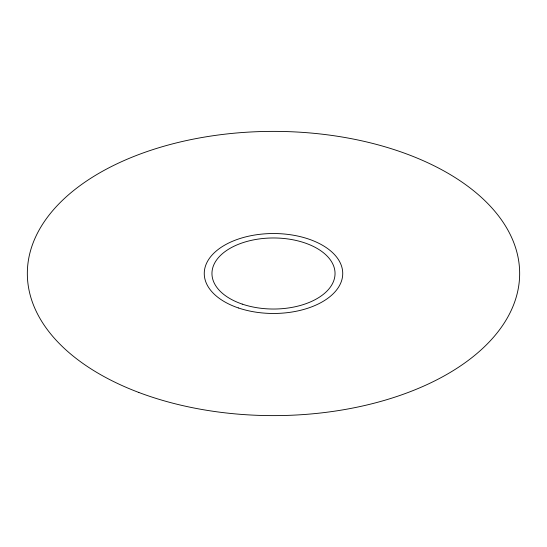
<?xml version="1.0" encoding="UTF-8"?>
<svg xmlns="http://www.w3.org/2000/svg" width="547" height="547" viewBox="0 0 547 547"><rect width="100%" height="100%" fill="white"/><g stroke="black" fill="none" stroke-linecap="round" stroke-linejoin="round"><path stroke-width="0.82" d="M138.815 392.459A246.157 142.117 0 0 0 519.281 281.363A246.157 142.117 0 0 0 162.404 146.678A246.157 142.117 0 0 0 138.815 392.459M238.355 307.94A69.237 39.972 0 0 0 342.73 273.856A69.237 39.972 0 0 0 239.415 238.704A69.237 39.972 0 0 0 238.355 307.94M242.259 304.111A61.537 35.528 0 0 0 335.037 273.815A61.537 35.528 0 0 0 243.203 242.574A61.537 35.528 0 0 0 242.259 304.111"/></g></svg>
